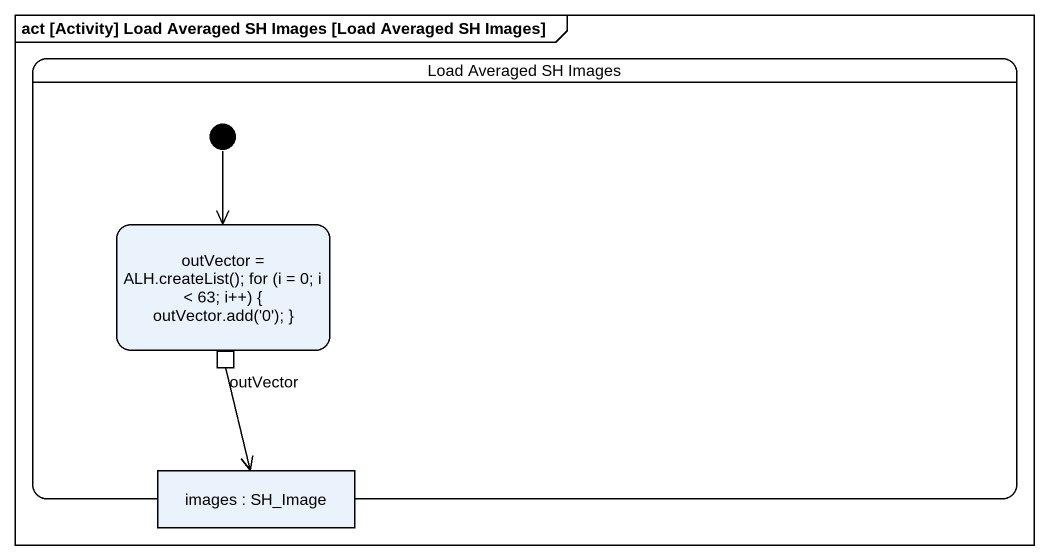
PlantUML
@startuml
mainframe act [Activity] Load Averaged SH Images [Load Averaged SH Images]
hide empty description
state "Load Averaged SH Images" as Load_Averaged_SH_Images {
  state "outVector = ALH.createList(); for (i = 0; i < 63; i++) { outVector.add('0'); }" as outVector_ALH_createList {
    state outVector <<outputPin>>
  }
  state "images : SH_Image" as images <<object>>
  [*] --> outVector_ALH_createList
}
outVector --> images
@enduml
